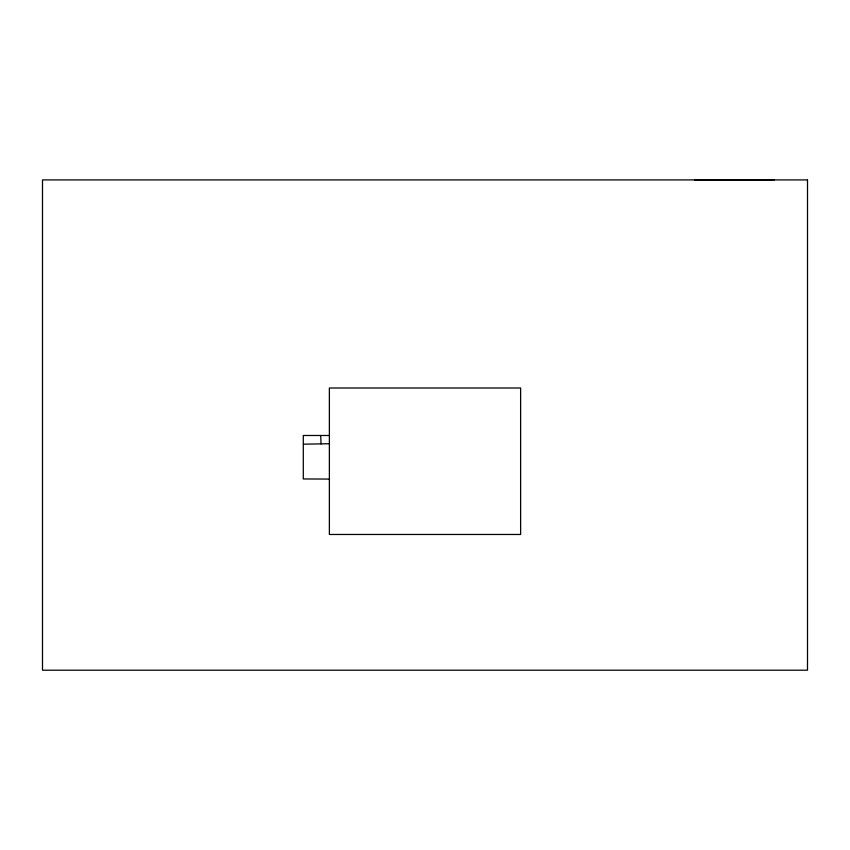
<?xml version="1.0" encoding="UTF-8"?>
<svg xmlns="http://www.w3.org/2000/svg" width="850" height="850" viewBox="0 0 850 850"><rect width="100%" height="100%" fill="white"/><g stroke="black" fill="none" stroke-linecap="round" stroke-linejoin="round"><path stroke-width="1.27" d="M329.375 479.071L329.375 534.469L520.625 534.469L520.625 388.004L329.375 388.004L329.375 479.071L303.291 478.954L303.291 435.487L329.375 435.487M303.673 444.178L329.375 443.732M694.492 179.796L774.467 179.796M320.684 435.487L321.066 443.923M807.5 179.913L42.5 179.913L42.5 670.204L807.5 670.204L807.5 179.913"/></g></svg>
